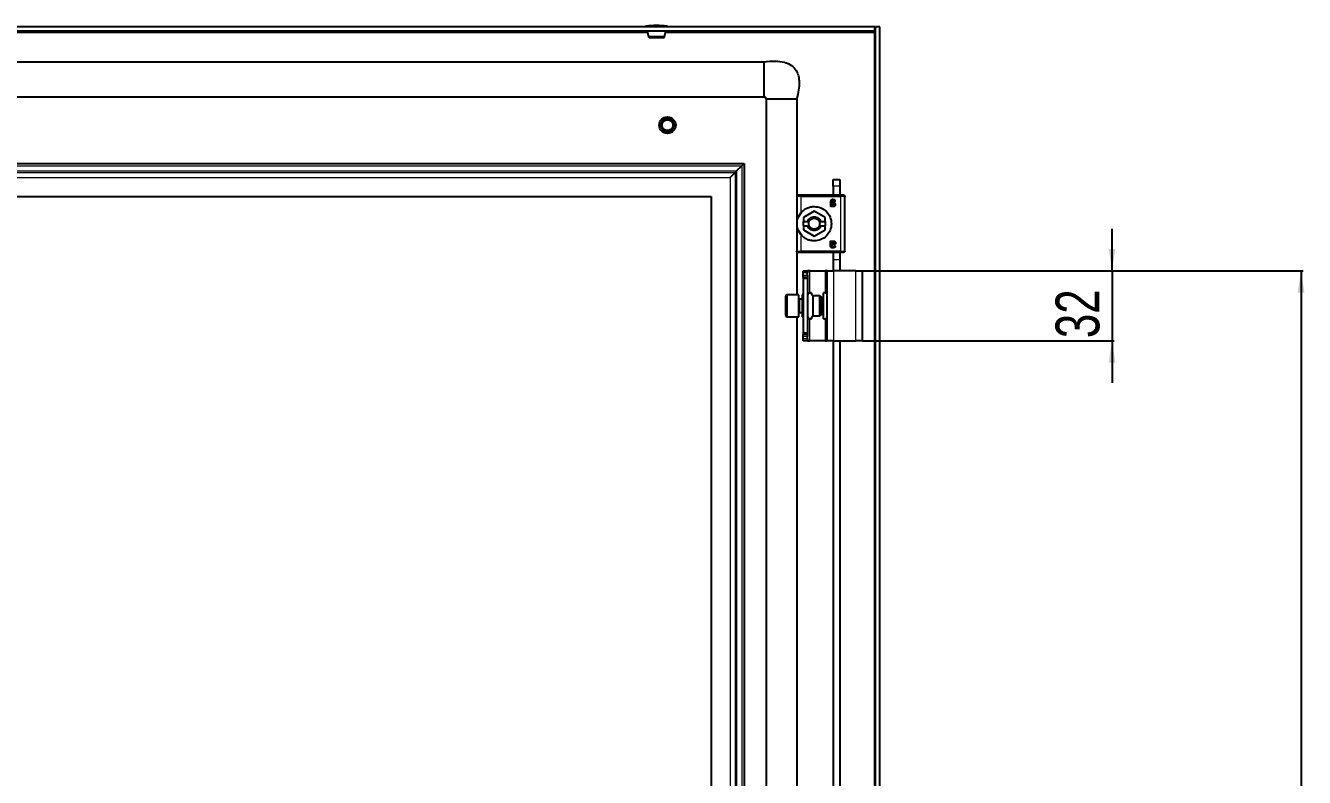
# Model space of a CAD drawing. Header units: millimetres. Extents: x -793 to 1819, y -785 to 978.
# Drawn here: x 1235 to 1819, y 459 to 802 of the extents above; entities that cross this region are included whole.
import ezdxf

# ---------------------------------------------------------------- set-up
doc = ezdxf.new("R2010")
doc.units = ezdxf.units.MM
doc.layers.add('FORMAT', color=7, linetype='Continuous')
doc.styles.add('SLDTEXTSTYLE0', font='TXT', dxfattribs={"width": 0.75})
doc.dimstyles.new('SLDDIMSTYLE0', dxfattribs={"dimtxt": 20, "dimasz": 10, "dimexe": 0, "dimexo": 0.0625, "dimgap": 5, "dimtad": 2, "dimdec": 1, "dimrnd": 1e-09, "dimzin": 12, "dimdsep": 46, "dimtxsty": 'SLDTEXTSTYLE0', "dimsah": 1, "dimcen": 0.09, "dimadec": 0, "dimazin": 3, "dimtfac": 1, "dimtofl": 0, "dimtmove": 0, "dimatfit": 3, "dimfxl": 0, "dimfrac": 2, "dimtolj": 1, "dimtzin": 12, "dimarcsym": 0})
doc.dimstyles.new('SLDDIMSTYLE1', dxfattribs={"dimtxt": 20, "dimasz": 10, "dimexe": 0, "dimexo": 0.0625, "dimgap": 5, "dimtad": 2, "dimdec": 1, "dimrnd": 1e-09, "dimzin": 12, "dimdsep": 46, "dimtxsty": 'SLDTEXTSTYLE0', "dimsah": 1, "dimcen": 0.09, "dimadec": 0, "dimazin": 3, "dimtfac": 1, "dimtmove": 0, "dimatfit": 0, "dimfxl": 0, "dimfrac": 2, "dimtolj": 1, "dimtzin": 12, "dimarcsym": 0})

# ---------------------------------------------------------------- blocks, each defined once
blk = doc.blocks.new('_D_8')
at = {"layer": 'FORMAT'}
for p, q in [((1617.49, 690.03), (1818.8, 690.03)), ((1817.8, 690.03), (1817.8, -441.97)), ((1617.49, -441.97), (1818.8, -441.97))]:
    blk.add_line(p, q, dxfattribs=at)
for points in [[(1817.8, 690.03), (1816.26, 680.03), (1819.34, 680.03)], [(1817.8, -441.97), (1819.34, -431.97), (1816.26, -431.97)]]:
    blk.add_solid(points, dxfattribs=at)
at = {"layer": 'FORMAT', "insert": (1792.02, 94.48), "char_height": 20, "attachment_point": 1, "rotation": 90, "style": 'SLDTEXTSTYLE0'}
blk.add_mtext('1132', dxfattribs=at)
blk = doc.blocks.new('_D_9')
at = {"layer": 'FORMAT'}
for p, q in [((1731.49, 690.03), (1731.49, 709.26)), ((1617.49, 690.03), (1732.49, 690.03)), ((1731.49, 690.03), (1731.49, 658.03)), ((1617.49, 658.03), (1732.49, 658.03)), ((1731.49, 658.03), (1731.49, 638.8))]:
    blk.add_line(p, q, dxfattribs=at)
for points in [[(1731.49, 690.03), (1733.03, 700.03), (1729.95, 700.03)], [(1731.49, 658.03), (1729.95, 648.03), (1733.03, 648.03)]]:
    blk.add_solid(points, dxfattribs=at)
at = {"layer": 'FORMAT', "insert": (1705.71, 659.25), "char_height": 20, "attachment_point": 1, "rotation": 90, "style": 'SLDTEXTSTYLE0'}
blk.add_mtext('32', dxfattribs=at)

msp = doc.modelspace()

# ---------------------------------------------------------------- linework, layer by layer
at = {"color": 7, "linetype": 'Continuous', "lineweight": 25}
for p, q in [((1623.18, 801.53), (833.78, 801.53)), ((1623.18, 799.53), (1623.18, 801.53)), ((1623.48, -553.47), (1623.48, 801.53)), ((1625.48, 801.53), (1623.48, 801.53)), ((1625.48, -553.47), (1625.48, 801.53)), ((1623.18, 799.53), (833.78, 799.53)), ((1527.07, 796.92), (1519.89, 796.92)), ((1520.38, 796.53), (1526.59, 796.53)), ((1623.09, 799.53), (1622.88, 798.93)), ((884.48, 785.53), (1572.48, 785.53)), ((884.48, 769.53), (1572.48, 769.53)), ((1573.48, 768.53), (1573.48, -520.47)), ((1587.48, 768.53), (1587.48, 724.21)), ((893.48, 739.03), (1563.48, 739.03)), ((1560.07, 735.62), (1562.38, 737.93)), ((1562.48, 738.03), (1563.48, 739.03)), ((1563.48, 739.03), (1563.48, -490.97)), ((1557.07, 732.62), (1559.38, 734.93)), ((1559.38, 734.93), (1560.07, 735.62)), ((1604.18, 731.73), (1607.18, 731.73)), ((1604.18, 728.73), (1604.18, 731.73)), ((1607.18, 731.73), (1607.18, 728.73)), ((1607.48, 724.53), (1589.48, 724.53)), ((1604.18, 728.73), (1604.18, 724.53)), ((1607.18, 728.73), (1607.18, 724.53)), ((1608.08, 724.53), (1607.83, 724.53)), ((908.48, 724.03), (1548.48, 724.03)), ((1548.48, 724.03), (1548.48, -475.97)), ((1587.48, 724.03), (1587.48, 699.03)), ((1602.92, 721.49), (1602.92, 719.62)), ((1603.38, 719.63), (1603.38, 719.9)), ((1603.45, 721.24), (1603.45, 721.46)), ((1603.83, 721.24), (1603.45, 721.24)), ((1603.45, 720.89), (1603.88, 720.89)), ((1603.45, 720.3), (1603.45, 720.89)), ((1609.48, 699.03), (1609.48, 724.03)), ((1588.31, 714.66), (1589.82, 716.92)), ((1595.48, 717.25), (1590.53, 714.39)), ((1590.53, 714.39), (1590.53, 712.53)), ((1590.53, 712.53), (1592.49, 712.53)), ((1590.53, 710.53), (1590.53, 712.53)), ((1593.19, 712.53), (1592.49, 712.53)), ((1600.43, 714.39), (1595.48, 717.25)), ((1598.47, 712.53), (1597.77, 712.53)), ((1598.47, 712.53), (1600.43, 712.53)), ((1600.43, 712.53), (1600.43, 714.39)), ((1600.43, 712.53), (1600.43, 710.53)), ((1589.82, 706.15), (1588.31, 708.41)), ((1590.53, 710.53), (1590.53, 708.67)), ((1590.53, 710.53), (1592.49, 710.53)), ((1590.53, 708.67), (1595.48, 705.82)), ((1592.49, 710.53), (1593.19, 710.53)), ((1595.48, 705.82), (1600.43, 708.67)), ((1597.77, 710.53), (1598.47, 710.53)), ((1598.47, 710.53), (1600.43, 710.53)), ((1600.43, 708.67), (1600.43, 710.53)), ((1602.92, 701.57), (1602.92, 703.44)), ((1603.38, 703.44), (1603.38, 703.16)), ((1603.45, 702.18), (1603.45, 702.77)), ((1603.88, 702.18), (1603.45, 702.18)), ((1603.83, 701.83), (1603.45, 701.83)), ((1603.45, 701.83), (1603.45, 701.61)), ((1587.48, 698.86), (1587.48, 679.03)), ((1589.48, 698.53), (1607.48, 698.53)), ((1604.18, 698.62), (1604.18, 695.23)), ((1604.18, 695.23), (1604.18, 690.03)), ((1607.18, 698.62), (1607.18, 695.23)), ((1607.18, 695.23), (1607.18, 690.03)), ((1607.83, 698.53), (1608.08, 698.53)), ((1590.48, 690.03), (1592.48, 690.03)), ((1590.48, 689.03), (1590.48, 690.03)), ((1592.48, 690.03), (1592.48, 689.03)), ((1593.48, 690.03), (1592.48, 690.03)), ((1593.48, 690.03), (1600.48, 690.03)), ((1601.48, 690.03), (1600.48, 690.03)), ((1601.48, 690.03), (1604.48, 690.03)), ((1601.48, 658.03), (1601.48, 690.03)), ((1614.48, 690.03), (1604.48, 690.03)), ((1614.48, 690.03), (1617.48, 690.03)), ((1617.48, 658.03), (1617.48, 690.03)), ((1590.48, 688.03), (1590.48, 689.03)), ((1590.48, 687.03), (1590.48, 688.03)), ((1592.48, 687.03), (1590.48, 687.03)), ((1590.48, 687.03), (1590.48, 686.53)), ((1592.48, 686.53), (1590.48, 686.53)), ((1590.48, 686.53), (1590.48, 661.53)), ((1592.48, 688.03), (1592.48, 689.03)), ((1592.48, 688.03), (1592.48, 687.03)), ((1592.48, 687.03), (1592.48, 686.53)), ((1592.48, 686.53), (1592.48, 661.53)), ((1582.48, 671.78), (1582.48, 678.43)), ((1588.48, 679.03), (1583.08, 679.03)), ((1588.48, 671.47), (1588.48, 679.03)), ((1590.48, 679.03), (1589.98, 679.03)), ((1589.98, 679.03), (1589.98, 677.82)), ((1589.98, 677.82), (1589.98, 669.03)), ((1592.48, 680.03), (1593.48, 680.03)), ((1594.18, 680.03), (1593.48, 680.03)), ((1594.18, 680.03), (1594.18, 679.58)), ((1598.12, 678.53), (1594.98, 678.53)), ((1594.98, 669.53), (1594.98, 678.53)), ((1598.98, 678.03), (1598.12, 678.53)), ((1598.12, 669.53), (1598.12, 678.53)), ((1598.98, 670.03), (1598.98, 678.03)), ((1599.78, 668.03), (1599.78, 680.03)), ((1600.48, 680.03), (1599.78, 680.03)), ((1600.48, 680.03), (1601.48, 680.03)), ((1582.48, 669.63), (1582.48, 671.78)), ((1589.98, 677.03), (1588.73, 677.03)), ((1583.08, 669.03), (1588.48, 669.03)), ((1587.48, 669.03), (1587.48, 374.21)), ((1588.48, 669.03), (1588.48, 671.47)), ((1588.73, 671.03), (1589.98, 671.03)), ((1589.98, 669.03), (1590.48, 669.03)), ((1593.48, 668.03), (1592.48, 668.03)), ((1593.48, 668.03), (1594.18, 668.03)), ((1594.18, 668.48), (1594.18, 668.03)), ((1594.98, 669.53), (1598.12, 669.53)), ((1598.12, 669.53), (1598.98, 670.03)), ((1599.78, 668.03), (1600.48, 668.03)), ((1601.48, 668.03), (1600.48, 668.03)), ((1592.48, 661.53), (1590.48, 661.53)), ((1590.48, 661.53), (1590.48, 661.03)), ((1590.48, 661.03), (1592.48, 661.03)), ((1590.48, 660.03), (1590.48, 661.03)), ((1590.48, 659.03), (1590.48, 660.03)), ((1592.48, 661.53), (1592.48, 661.03)), ((1592.48, 661.03), (1592.48, 660.03)), ((1592.48, 659.03), (1592.48, 660.03)), ((1590.48, 658.03), (1590.48, 659.03)), ((1592.48, 658.03), (1590.48, 658.03)), ((1592.48, 659.03), (1592.48, 658.03)), ((1592.48, 658.03), (1593.48, 658.03)), ((1600.48, 658.03), (1593.48, 658.03)), ((1600.48, 658.03), (1601.48, 658.03)), ((1604.48, 658.03), (1601.48, 658.03)), ((1604.18, 658.03), (1604.18, 374.53)), ((1604.48, 658.03), (1614.48, 658.03)), ((1607.18, 658.03), (1607.18, 374.53)), ((1617.48, 658.03), (1614.48, 658.03))]:
    msp.add_line(p, q, dxfattribs=at)
at = {"color": 8, "linetype": 'Continuous', "lineweight": 18}
for p, q in [((1528.34, 801.66), (1518.62, 801.66)), ((1528.23, 801.78), (1518.73, 801.78)), ((937.53, 798.93), (1519.44, 798.93)), ((1527.53, 798.93), (1622.88, 798.93)), ((1622.88, 798.93), (1622.88, -550.87)), ((894.48, 738.03), (1562.48, 738.03)), ((894.58, 737.93), (1562.38, 737.93)), ((1562.38, 737.93), (1562.38, -489.87)), ((1562.48, 738.03), (1562.48, -489.97)), ((896.89, 735.62), (1560.07, 735.62)), ((897.58, 734.93), (1559.38, 734.93)), ((899.89, 732.62), (1557.07, 732.62)), ((1557.07, 732.62), (1557.07, -484.56)), ((1559.38, 734.93), (1559.38, -486.87)), ((1560.07, 735.62), (1560.07, -487.56)), ((1607.18, 728.73), (1604.18, 728.73)), ((1589.48, 716.59), (1589.48, 724.03)), ((1589.48, 724.03), (1607.48, 724.03)), ((1607.48, 724.03), (1607.48, 699.03)), ((1595.48, 709.03), (1595.48, 708.38)), ((1589.48, 699.03), (1589.48, 706.47)), ((1607.48, 699.03), (1589.48, 699.03)), ((1604.18, 695.23), (1607.18, 695.23)), ((1593.48, 680.03), (1593.48, 690.03)), ((1600.48, 690.03), (1600.48, 680.03)), ((1604.48, 658.03), (1604.48, 690.03)), ((1614.48, 658.03), (1614.48, 690.03)), ((1592.48, 689.03), (1590.48, 689.03)), ((1590.48, 688.03), (1592.48, 688.03)), ((1583.08, 679.03), (1583.08, 671.47)), ((1588.73, 677.03), (1588.73, 671.03)), ((1583.08, 671.47), (1583.08, 669.03)), ((1593.48, 658.03), (1593.48, 668.03)), ((1600.48, 668.03), (1600.48, 658.03)), ((1592.48, 660.03), (1590.48, 660.03)), ((1590.48, 659.03), (1592.48, 659.03))]:
    msp.add_line(p, q, dxfattribs=at)
at = {"color": 7, "linetype": 'Continuous', "lineweight": 25}
for radius in [3.75, 3, 2.5]:
    msp.add_circle((1528.48, 756.53), radius, dxfattribs=at)
for centre, radius, start, end in [((1518.75, 801.66), 0.126, 96.02558, 180), ((1544.39, 801.6), 25.77, 179.86102, 180.13898), ((1523.48, 756.78), 45.25, 90.0016, 96.02558), ((1523.48, 756.78), 45.25, 83.97442, 89.9984), ((1528.22, 801.66), 0.126, 0, 83.97442), ((1502.58, 801.6), 25.77, 359.86102, 0.13898), ((1525.6, 799.27), 6.18, 177.53422, 202.36543), ((1520.38, 797.03), 0.5, 193.38346, 270), ((1526.59, 797.03), 0.5, 270, 346.61654), ((1521.36, 799.27), 6.18, 337.63457, 2.46578), ((1583.08, 678.43), 0.6, 90, 180), ((1588.73, 677.28), 0.25, 180, 270), ((1583.08, 669.63), 0.6, 180, 270), ((1588.73, 670.78), 0.25, 90, 180)]:
    msp.add_arc(centre, radius, start, end, dxfattribs=at)
for points, knots in [([(1623.48, 801.53), (1623.46, 801.15), (1623.42, 800.58), (1623.24, 800.01), (1623.18, 799.82)], [0, 0, 0, 0, 0.662931, 1, 1, 1, 1]), ([(1622.88, 798.93), (1622.93, 799.09), (1622.98, 799.25), (1623.08, 799.47), (1623.13, 799.53), (1623.18, 799.53)], [0, 0, 0, 0, 0.5, 0.5, 1, 1, 1, 1]), ([(1572.48, 785.53), (1574.21, 785.7), (1577.35, 786), (1581.68, 785.49), (1585.11, 784.06), (1587.32, 781.75), (1588.41, 778.98), (1588.73, 775.93), (1588.43, 772.37), (1587.82, 769.88), (1587.48, 768.53)], [0, 0, 0, 0, 0.176713, 0.320911, 0.440308, 0.54837, 0.6374, 0.738878, 0.858543, 1, 1, 1, 1]), ([(1572.48, 785.53), (1572.48, 785.5), (1572.48, 785.44), (1572.48, 784.8), (1572.48, 783.33), (1572.48, 781.14), (1572.48, 779.14), (1572.48, 777.53), (1572.48, 775.93), (1572.48, 773.92), (1572.48, 771.74), (1572.48, 770.23), (1572.48, 769.83), (1572.48, 769.7)], [0, 0, 0, 0, 0.069165, 0.1363, 0.267291, 0.398282, 0.465417, 0.534583, 0.603748, 0.670883, 0.801874, 0.932865, 1, 1, 1, 1]), ([(1572.48, 769.7), (1572.58, 769.68), (1572.72, 769.66), (1572.88, 769.59), (1572.96, 769.54), (1573.02, 769.47), (1573.06, 769.4), (1573.09, 769.33), (1573.15, 769.15), (1573.32, 769.07), (1573.47, 768.84), (1573.5, 768.64), (1573.52, 768.53)], [0, 0, 0, 0, 0.146823, 0.202041, 0.247643, 0.28691, 0.323569, 0.360785, 0.40083, 0.628513, 0.79432, 1, 1, 1, 1]), ([(1573.48, 768.53), (1573.33, 768.76), (1573.07, 769.16), (1572.66, 769.42), (1572.48, 769.53)], [0, 0, 0, 0, 0.561561, 1, 1, 1, 1]), ([(1573.6, 768.53), (1573.63, 768.53), (1573.71, 768.53), (1574.17, 768.53), (1574.46, 768.53)], [0, 0, 0, 0, 0.350861, 1, 1, 1, 1]), ([(1604.04, 722.53), (1603.89, 722.53), (1603.66, 722.52), (1603.38, 722.42), (1603.2, 722.3), (1603.06, 722.14), (1602.94, 721.86), (1602.93, 721.64), (1602.92, 721.49)], [0, 0, 0, 0, 0.250089, 0.382495, 0.500259, 0.622163, 0.750133, 1, 1, 1, 1]), ([(1602.92, 719.62), (1602.92, 719.61), (1602.93, 719.6), (1602.94, 719.58), (1602.97, 719.56), (1603.04, 719.53), (1603.11, 719.53), (1603.15, 719.53)], [0, 0, 0, 0, 0.124881, 0.183376, 0.250934, 0.500336, 1, 1, 1, 1]), ([(1603.15, 719.53), (1603.2, 719.53), (1603.27, 719.53), (1603.34, 719.55), (1603.37, 719.58), (1603.38, 719.6), (1603.38, 719.61), (1603.38, 719.63)], [0, 0, 0, 0, 0.499718, 0.749437, 0.810587, 0.875078, 1, 1, 1, 1]), ([(1603.38, 719.9), (1603.51, 719.79), (1603.69, 719.62), (1603.97, 719.51), (1604.13, 719.48), (1604.22, 719.48), (1604.26, 719.47)], [0, 0, 0, 0, 0.499113, 0.749325, 0.874665, 1, 1, 1, 1]), ([(1603.45, 721.46), (1603.46, 721.55), (1603.46, 721.68), (1603.52, 721.85), (1603.6, 721.96), (1603.7, 722.04), (1603.83, 722.09), (1603.96, 722.12), (1604.05, 722.12), (1604.09, 722.12)], [0, 0, 0, 0, 0.250023, 0.382539, 0.499802, 0.620838, 0.749652, 0.874777, 1, 1, 1, 1]), ([(1604.17, 719.89), (1604.1, 719.89), (1603.96, 719.9), (1603.7, 720.04), (1603.55, 720.19), (1603.45, 720.3)], [0, 0, 0, 0, 0.249939, 0.499864, 1, 1, 1, 1]), ([(1605.22, 720.32), (1605.21, 720.4), (1605.2, 720.55), (1605.11, 720.77), (1604.95, 720.95), (1604.69, 721.12), (1604.3, 721.22), (1603.99, 721.23), (1603.83, 721.24)], [0, 0, 0, 0, 0.1250486, 0.2498861, 0.3708558, 0.4998199, 0.7496086, 1, 1, 1, 1]), ([(1603.88, 720.89), (1603.98, 720.88), (1604.16, 720.88), (1604.39, 720.81), (1604.53, 720.72), (1604.63, 720.62), (1604.68, 720.49), (1604.69, 720.4), (1604.69, 720.36)], [0, 0, 0, 0, 0.279652, 0.500248, 0.629485, 0.750186, 0.875763, 1, 1, 1, 1]), ([(1605.1, 722.04), (1605.1, 722.09), (1605.1, 722.17), (1605.03, 722.26), (1604.9, 722.35), (1604.57, 722.48), (1604.25, 722.51), (1604.04, 722.53)], [0, 0, 0, 0, 0.124693, 0.187182, 0.249773, 0.500039, 1, 1, 1, 1]), ([(1604.09, 722.12), (1604.25, 722.1), (1604.49, 722.07), (1604.75, 721.95), (1604.87, 721.88), (1604.94, 721.84), (1604.98, 721.83), (1605, 721.83)], [0, 0, 0, 0, 0.4987, 0.749508, 0.874949, 0.946783, 1, 1, 1, 1]), ([(1604.69, 720.36), (1604.68, 720.29), (1604.67, 720.19), (1604.61, 720.07), (1604.55, 720), (1604.46, 719.94), (1604.37, 719.91), (1604.27, 719.89), (1604.21, 719.89), (1604.17, 719.89)], [0, 0, 0, 0, 0.249168, 0.373635, 0.49939, 0.619394, 0.749656, 0.87477, 1, 1, 1, 1]), ([(1604.26, 719.47), (1604.38, 719.48), (1604.56, 719.49), (1604.79, 719.58), (1604.94, 719.67), (1605.07, 719.8), (1605.19, 720.01), (1605.21, 720.2), (1605.22, 720.32)], [0, 0, 0, 0, 0.25007, 0.379181, 0.500499, 0.62417, 0.750842, 1, 1, 1, 1]), ([(1605, 721.83), (1605.01, 721.83), (1605.02, 721.83), (1605.04, 721.84), (1605.06, 721.85), (1605.07, 721.88), (1605.09, 721.92), (1605.1, 721.96), (1605.1, 722), (1605.1, 722.02), (1605.1, 722.04)], [0, 0, 0, 0, 0.128825, 0.180169, 0.243397, 0.36986, 0.499864, 0.749649, 0.843476, 1, 1, 1, 1]), ([(1589.48, 706.47), (1589.2, 706.85), (1588.63, 707.6), (1588.07, 708.85), (1587.72, 710.13), (1587.59, 711.53), (1587.72, 712.94), (1588.07, 714.22), (1588.63, 715.46), (1589.2, 716.22), (1589.48, 716.59)], [0, 0, 0, 0, 0.125762, 0.25037, 0.375307, 0.500139, 0.62481, 0.749763, 0.874888, 1, 1, 1, 1]), ([(1602.92, 703.44), (1602.92, 703.45), (1602.93, 703.47), (1602.94, 703.49), (1602.97, 703.51), (1603.04, 703.53), (1603.11, 703.53), (1603.15, 703.53)], [0, 0, 0, 0, 0.124884, 0.1863766, 0.2509142, 0.5003223, 1, 1, 1, 1]), ([(1604.04, 700.53), (1603.96, 700.53), (1603.81, 700.54), (1603.59, 700.57), (1603.38, 700.64), (1603.2, 700.76), (1603.06, 700.93), (1602.94, 701.2), (1602.93, 701.43), (1602.92, 701.57)], [0, 0, 0, 0, 0.125255, 0.250437, 0.383066, 0.500493, 0.622629, 0.75025, 1, 1, 1, 1]), ([(1603.15, 703.53), (1603.2, 703.53), (1603.26, 703.53), (1603.32, 703.51), (1603.35, 703.5), (1603.37, 703.49), (1603.38, 703.47), (1603.38, 703.45), (1603.38, 703.44)], [0, 0, 0, 0, 0.499162, 0.644242, 0.749698, 0.813605, 0.875217, 1, 1, 1, 1]), ([(1603.38, 703.16), (1603.51, 703.27), (1603.69, 703.44), (1604.01, 703.57), (1604.17, 703.59), (1604.26, 703.59)], [0, 0, 0, 0, 0.499364, 0.749701, 1, 1, 1, 1]), ([(1603.45, 702.77), (1603.55, 702.87), (1603.7, 703.03), (1603.93, 703.14), (1604.07, 703.18), (1604.14, 703.18), (1604.17, 703.18)], [0, 0, 0, 0, 0.499765, 0.749504, 0.874771, 1, 1, 1, 1]), ([(1603.45, 701.61), (1603.45, 701.56), (1603.46, 701.47), (1603.48, 701.34), (1603.52, 701.21), (1603.6, 701.1), (1603.7, 701.02), (1603.87, 700.95), (1604, 700.95), (1604.09, 700.94)], [0, 0, 0, 0, 0.125295, 0.250514, 0.383518, 0.50035, 0.621938, 0.750243, 1, 1, 1, 1]), ([(1605.22, 702.75), (1605.22, 702.71), (1605.21, 702.63), (1605.19, 702.48), (1605.11, 702.29), (1604.95, 702.12), (1604.68, 701.95), (1604.3, 701.84), (1603.99, 701.83), (1603.83, 701.83)], [0, 0, 0, 0, 0.0626366, 0.1252782, 0.2500723, 0.3748405, 0.4999941, 0.7496958, 1, 1, 1, 1]), ([(1604.69, 702.71), (1604.69, 702.66), (1604.68, 702.57), (1604.63, 702.45), (1604.53, 702.34), (1604.39, 702.25), (1604.17, 702.19), (1603.98, 702.18), (1603.88, 702.18)], [0, 0, 0, 0, 0.124446, 0.249795, 0.37, 0.499734, 0.719932, 1, 1, 1, 1]), ([(1605.1, 701.03), (1605.1, 701), (1605.1, 700.95), (1605.08, 700.87), (1605.03, 700.8), (1604.9, 700.71), (1604.57, 700.58), (1604.25, 700.55), (1604.04, 700.53)], [0, 0, 0, 0, 0.062686, 0.125173, 0.187628, 0.250185, 0.500314, 1, 1, 1, 1]), ([(1604.09, 700.94), (1604.25, 700.96), (1604.56, 700.98), (1604.82, 701.2), (1604.98, 701.23), (1605, 701.24)], [0, 0, 0, 0, 0.498852, 0.946609, 1, 1, 1, 1]), ([(1604.17, 703.18), (1604.24, 703.18), (1604.34, 703.17), (1604.46, 703.12), (1604.54, 703.06), (1604.61, 702.99), (1604.66, 702.9), (1604.68, 702.81), (1604.69, 702.74), (1604.69, 702.71)], [0, 0, 0, 0, 0.2496231, 0.3771401, 0.499734, 0.6227303, 0.7498125, 0.8748762, 1, 1, 1, 1]), ([(1604.26, 703.59), (1604.38, 703.58), (1604.56, 703.57), (1604.79, 703.49), (1604.94, 703.39), (1605.07, 703.26), (1605.19, 703.05), (1605.21, 702.87), (1605.22, 702.75)], [0, 0, 0, 0, 0.25007, 0.379559, 0.500499, 0.624556, 0.750843, 1, 1, 1, 1]), ([(1605, 701.24), (1605.01, 701.24), (1605.02, 701.24), (1605.04, 701.22), (1605.06, 701.21), (1605.07, 701.19), (1605.1, 701.13), (1605.1, 701.07), (1605.1, 701.03)], [0, 0, 0, 0, 0.13107, 0.182437, 0.243796, 0.371388, 0.500442, 1, 1, 1, 1]), ([(1594.98, 678.53), (1594.81, 678.69), (1594.46, 678.99), (1594.26, 679.56), (1593.9, 679.87), (1593.56, 680), (1593.2, 679.96), (1592.86, 679.77), (1592.61, 679.41), (1592.52, 679.12), (1592.48, 678.96)], [0, 0, 0, 0, 0.1856756, 0.3710252, 0.4669372, 0.5621716, 0.6563466, 0.7515528, 0.8738418, 1, 1, 1, 1]), ([(1592.48, 669.1), (1592.52, 668.95), (1592.61, 668.65), (1592.86, 668.29), (1593.2, 668.1), (1593.56, 668.07), (1593.9, 668.2), (1594.26, 668.5), (1594.46, 669.07), (1594.81, 669.38), (1594.98, 669.53)], [0, 0, 0, 0, 0.126158, 0.248447, 0.343653, 0.437828, 0.533063, 0.628975, 0.814324, 1, 1, 1, 1])]:
    msp.add_open_spline(points, degree=3, knots=knots, dxfattribs=at)
for points in [[(1574.46, 768.53), (1574.79, 768.53), (1575.46, 768.53), (1576.43, 768.53), (1576.91, 768.53)], [(1576.91, 768.53), (1577.48, 768.53), (1578.6, 768.53), (1579.85, 768.53), (1580.48, 768.53)], [(1580.48, 768.53), (1581.11, 768.53), (1582.37, 768.53), (1583.49, 768.53), (1584.05, 768.53)], [(1584.05, 768.53), (1584.54, 768.53), (1585.51, 768.53), (1586.17, 768.53), (1586.5, 768.53)], [(1586.5, 768.53), (1586.79, 768.53), (1587.35, 768.53), (1587.44, 768.53), (1587.48, 768.53)], [(1587.98, 724.53), (1587.92, 724.53), (1587.79, 724.51), (1587.62, 724.39), (1587.5, 724.23), (1587.49, 724.1), (1587.48, 724.03)], [(1589.48, 724.53), (1589.29, 724.53), (1588.89, 724.53), (1588.4, 724.53), (1588.05, 724.53), (1588, 724.53), (1587.98, 724.53)], [(1608.98, 724.53), (1608.96, 724.53), (1608.91, 724.53), (1608.57, 724.53), (1608.07, 724.53), (1607.68, 724.53), (1607.48, 724.53)], [(1608.98, 724.53), (1609.05, 724.53), (1609.18, 724.51), (1609.34, 724.39), (1609.46, 724.23), (1609.47, 724.1), (1609.48, 724.03)], [(1589.48, 716.59), (1589.88, 717.01), (1590.67, 717.83), (1592.15, 718.7), (1593.77, 719.28), (1594.91, 719.35), (1595.48, 719.38)], [(1595.48, 719.38), (1596.51, 719.26), (1598.56, 719.03), (1601.18, 717.21), (1602.92, 714.62), (1603.54, 711.53), (1602.92, 708.45), (1601.18, 705.85), (1598.56, 704.04), (1596.51, 703.8), (1595.48, 703.68)], [(1592.49, 712.53), (1592.63, 712.83), (1592.89, 713.44), (1593.62, 714.13), (1594.5, 714.58), (1595.48, 714.73), (1596.47, 714.58), (1597.35, 714.13), (1598.07, 713.44), (1598.34, 712.83), (1598.47, 712.53)], [(1593.19, 710.53), (1593.13, 710.69), (1593.01, 711.02), (1592.97, 711.53), (1593.01, 712.05), (1593.13, 712.37), (1593.19, 712.53)], [(1593.19, 712.53), (1593.31, 712.75), (1593.54, 713.17), (1594.1, 713.65), (1594.76, 713.97), (1595.24, 714.01), (1595.48, 714.03)], [(1595.48, 714.03), (1595.72, 714.01), (1596.21, 713.97), (1596.87, 713.65), (1597.43, 713.17), (1597.66, 712.75), (1597.77, 712.53)], [(1597.77, 712.53), (1597.83, 712.37), (1597.95, 712.05), (1598, 711.53), (1597.95, 711.02), (1597.83, 710.69), (1597.77, 710.53)], [(1595.48, 708.38), (1595.15, 708.41), (1594.5, 708.47), (1593.62, 708.94), (1592.89, 709.63), (1592.63, 710.23), (1592.49, 710.53)], [(1595.48, 709.03), (1595.24, 709.05), (1594.76, 709.09), (1594.1, 709.41), (1593.54, 709.89), (1593.31, 710.32), (1593.19, 710.53)], [(1598.47, 710.53), (1598.34, 710.23), (1598.07, 709.63), (1597.35, 708.94), (1596.47, 708.47), (1595.81, 708.41), (1595.48, 708.38)], [(1597.77, 710.53), (1597.66, 710.32), (1597.43, 709.89), (1596.87, 709.41), (1596.21, 709.09), (1595.72, 709.05), (1595.48, 709.03)], [(1595.48, 703.68), (1594.91, 703.72), (1593.77, 703.79), (1592.15, 704.36), (1590.67, 705.23), (1589.88, 706.06), (1589.48, 706.47)], [(1587.98, 698.53), (1587.92, 698.54), (1587.79, 698.56), (1587.62, 698.67), (1587.5, 698.84), (1587.49, 698.97), (1587.48, 699.03)], [(1587.98, 698.53), (1588, 698.53), (1588.05, 698.53), (1588.4, 698.53), (1588.89, 698.53), (1589.29, 698.53), (1589.48, 698.53)], [(1607.48, 698.53), (1607.68, 698.53), (1608.07, 698.53), (1608.57, 698.53), (1608.91, 698.53), (1608.96, 698.53), (1608.98, 698.53)], [(1609.48, 699.03), (1609.47, 698.97), (1609.46, 698.84), (1609.34, 698.67), (1609.18, 698.56), (1609.05, 698.54), (1608.98, 698.53)]]:
    msp.add_open_spline(points, degree=3, dxfattribs=at)
at = {"color": 8, "linetype": 'Continuous', "lineweight": 18}
for points in [[(1589.48, 724.53), (1589.48, 724.53), (1589.48, 724.51), (1589.48, 724.39), (1589.48, 724.23), (1589.48, 724.1), (1589.48, 724.03)], [(1607.48, 724.03), (1607.48, 724.1), (1607.48, 724.23), (1607.48, 724.39), (1607.48, 724.51), (1607.48, 724.53), (1607.48, 724.53)], [(1589.48, 724.03), (1589.22, 724.03), (1588.7, 724.03), (1588.03, 724.03), (1587.57, 724.03), (1587.51, 724.03), (1587.48, 724.03)], [(1609.48, 724.03), (1609.45, 724.03), (1609.39, 724.03), (1608.93, 724.03), (1608.27, 724.03), (1607.74, 724.03), (1607.48, 724.03)], [(1587.48, 699.03), (1587.51, 699.03), (1587.57, 699.03), (1588.03, 699.03), (1588.7, 699.03), (1589.22, 699.03), (1589.48, 699.03)], [(1589.48, 699.03), (1589.48, 698.97), (1589.48, 698.84), (1589.48, 698.67), (1589.48, 698.56), (1589.48, 698.54), (1589.48, 698.53)], [(1607.48, 698.53), (1607.48, 698.54), (1607.48, 698.56), (1607.48, 698.67), (1607.48, 698.84), (1607.48, 698.97), (1607.48, 699.03)], [(1607.48, 699.03), (1607.74, 699.03), (1608.27, 699.03), (1608.93, 699.03), (1609.39, 699.03), (1609.45, 699.03), (1609.48, 699.03)]]:
    msp.add_open_spline(points, degree=3, dxfattribs=at)

# ---------------------------------------------------------------- dimensions: what is measured, and where the dimension line sits
at = {"layer": 'FORMAT'}
for base, p2, dimstyle, picture, middle in [((1731.49, 658.03), (1617.48, 658.03), 'SLDDIMSTYLE1', '_D_9', (1731.49, 674.03)), ((1817.8, -441.97), (1617.48, -441.97), 'SLDDIMSTYLE0', '_D_8', (1817.8, 124.03))]:
    dim = msp.add_linear_dim(base=base, p1=(1617.48, 690.03), p2=p2, angle=90, dimstyle=dimstyle, dxfattribs=at)
    dim.commit()
    dim.dimension.update_dxf_attribs({"geometry": picture, "text_midpoint": middle, "dimtype": 160})

doc.saveas('drawing.dxf')
